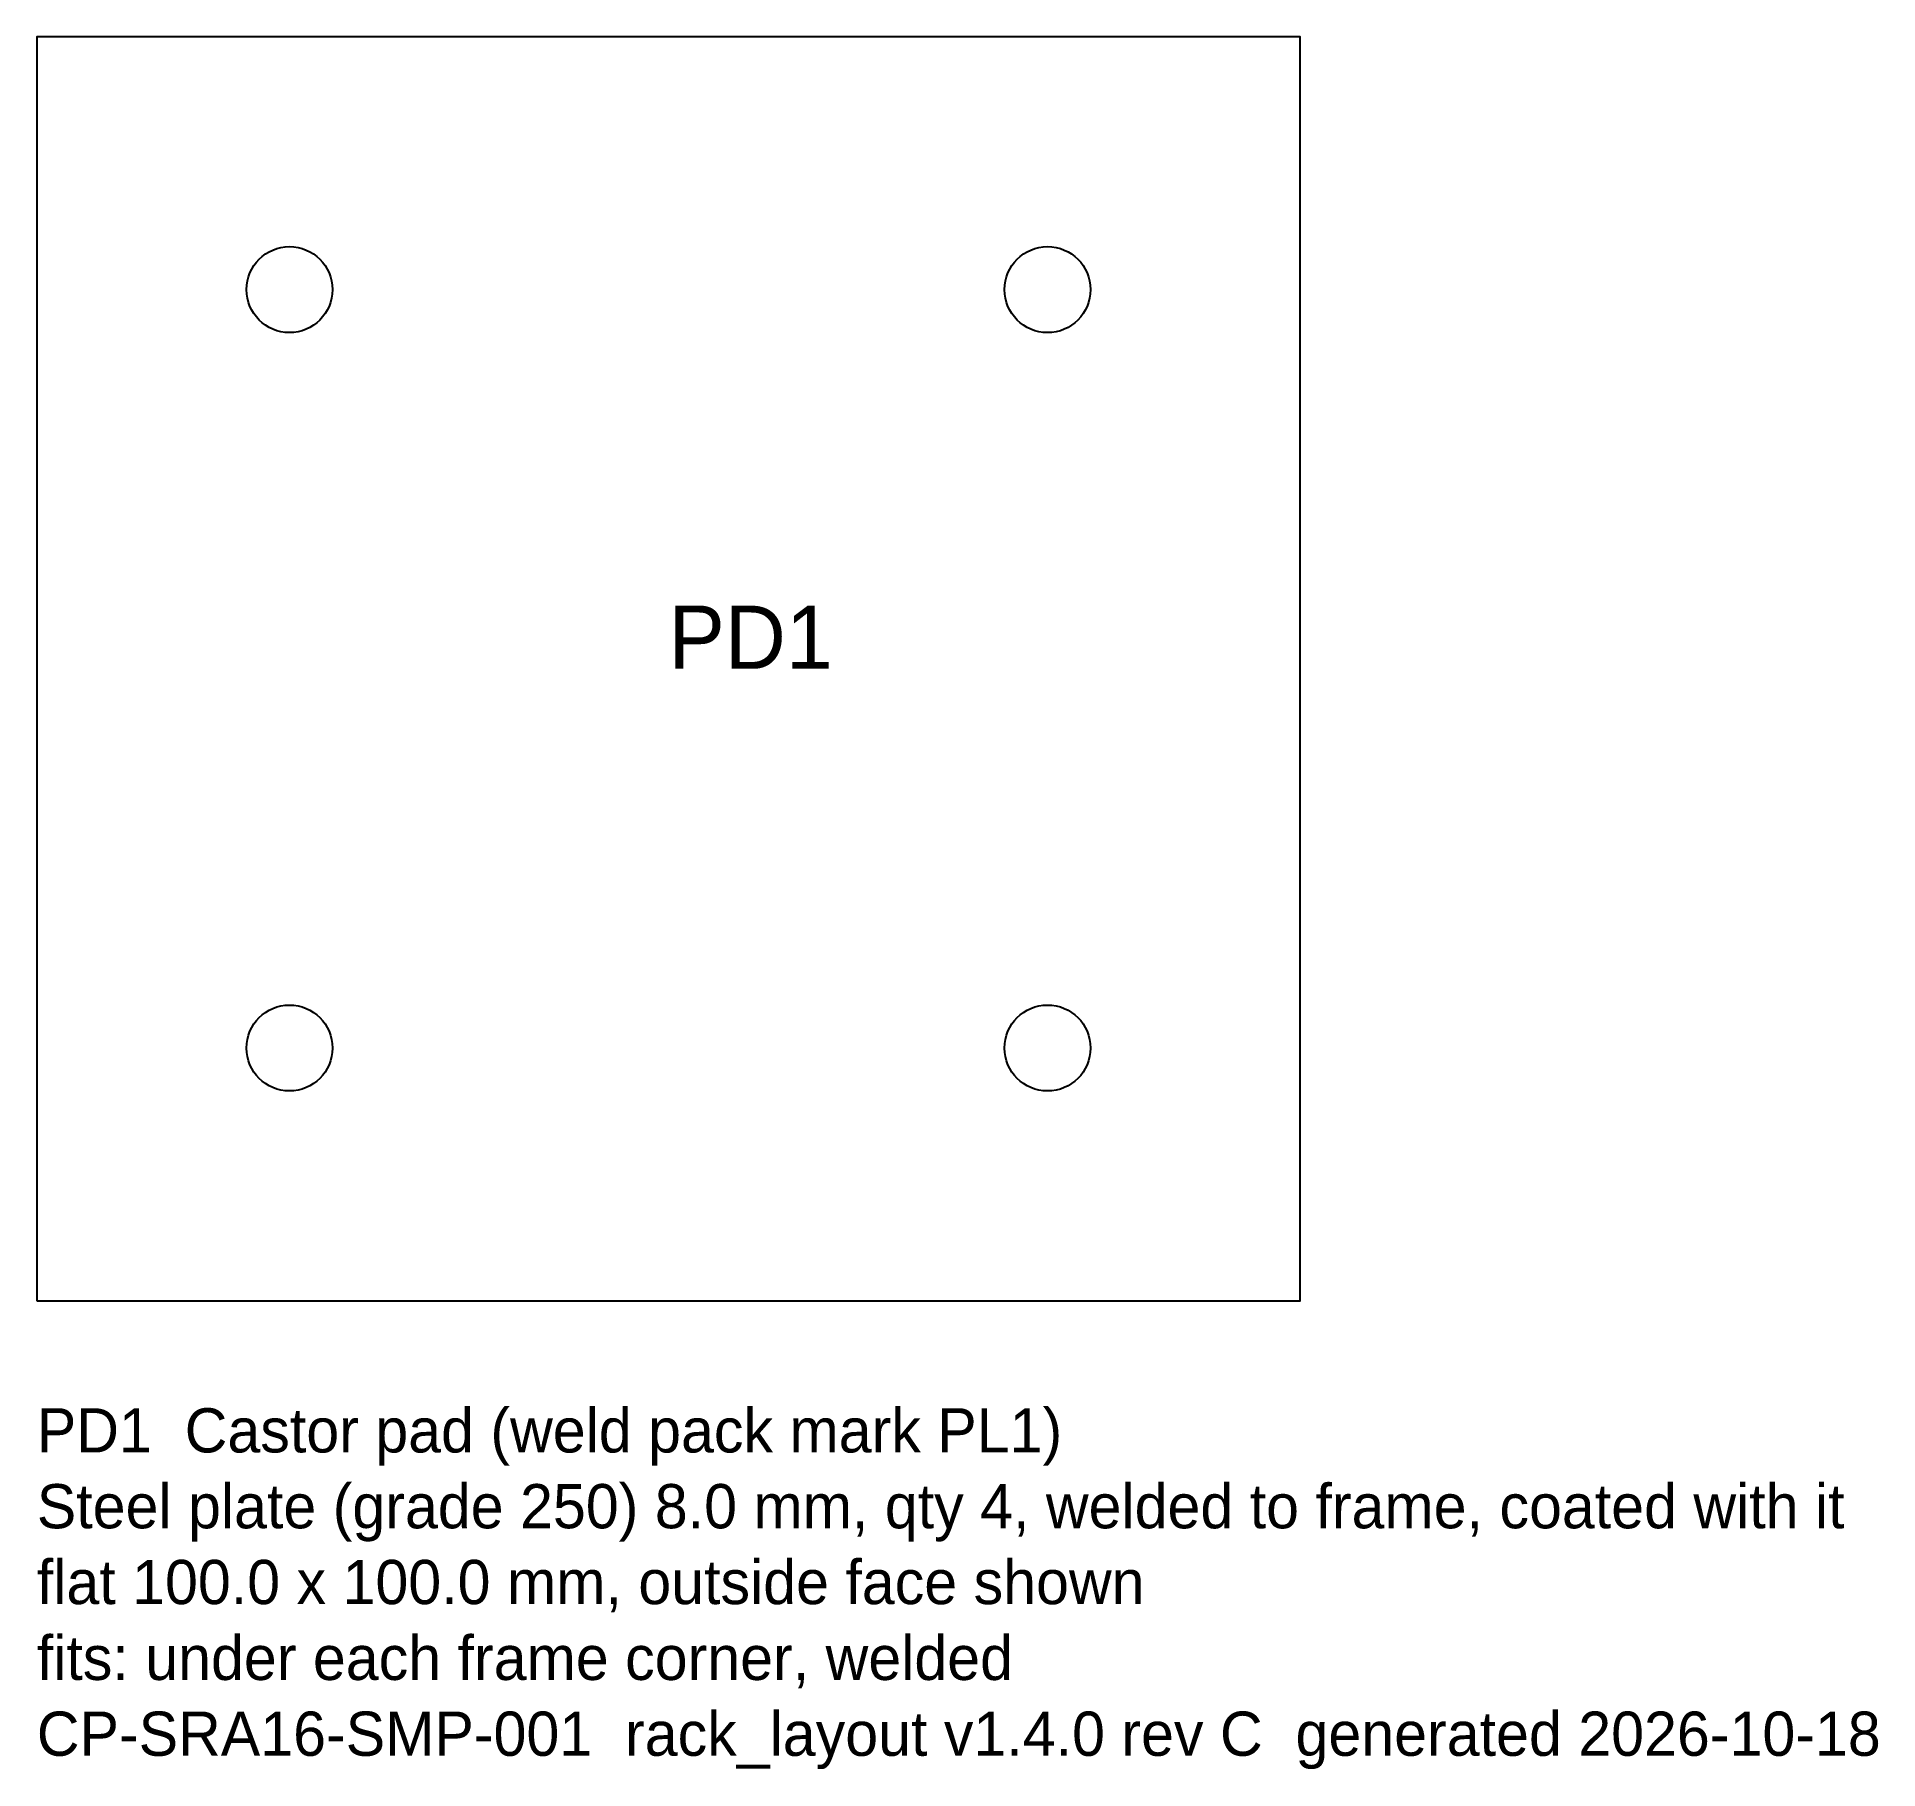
# Model space of a CAD drawing. Header units: millimetres. Extents: x 0 to 146, y -37 to 100.
import ezdxf

# ---------------------------------------------------------------- set-up
doc = ezdxf.new("R2010")
doc.units = ezdxf.units.MM
for name, color, linetype in [('CUT', 7, 'CONTINUOUS'), ('ETCH', 3, 'CONTINUOUS'), ('NOTES', 8, 'CONTINUOUS')]:
    doc.layers.add(name, color=color, linetype=linetype)

msp = doc.modelspace()

# ---------------------------------------------------------------- linework, layer by layer
at = {"layer": 'CUT'}
msp.add_lwpolyline([(0, 0), (100, 0), (100, 100), (0, 100)], close=True, dxfattribs=at)
for centre in [(20, 80), (80, 80), (20, 20), (80, 20)]:
    msp.add_circle(centre, 3.4, dxfattribs=at)

# ---------------------------------------------------------------- texts
at = {"layer": 'ETCH'}
msp.add_text('PD1', height=5, dxfattribs=at).set_placement((50, 50))
at = {"layer": 'NOTES'}
for s, p in [('PD1  Castor pad (weld pack mark PL1)', (0, -12)), ('Steel plate (grade 250) 8.0 mm, qty 4, welded to frame, coated with it', (0, -18)), ('flat 100.0 x 100.0 mm, outside face shown', (0, -24)), ('fits: under each frame corner, welded', (0, -30)), ('CP-SRA16-SMP-001  rack_layout v1.4.0 rev C  generated 2026-10-18', (0, -36))]:
    msp.add_text(s, height=3.5, dxfattribs=at).set_placement(p)

doc.saveas('drawing.dxf')
